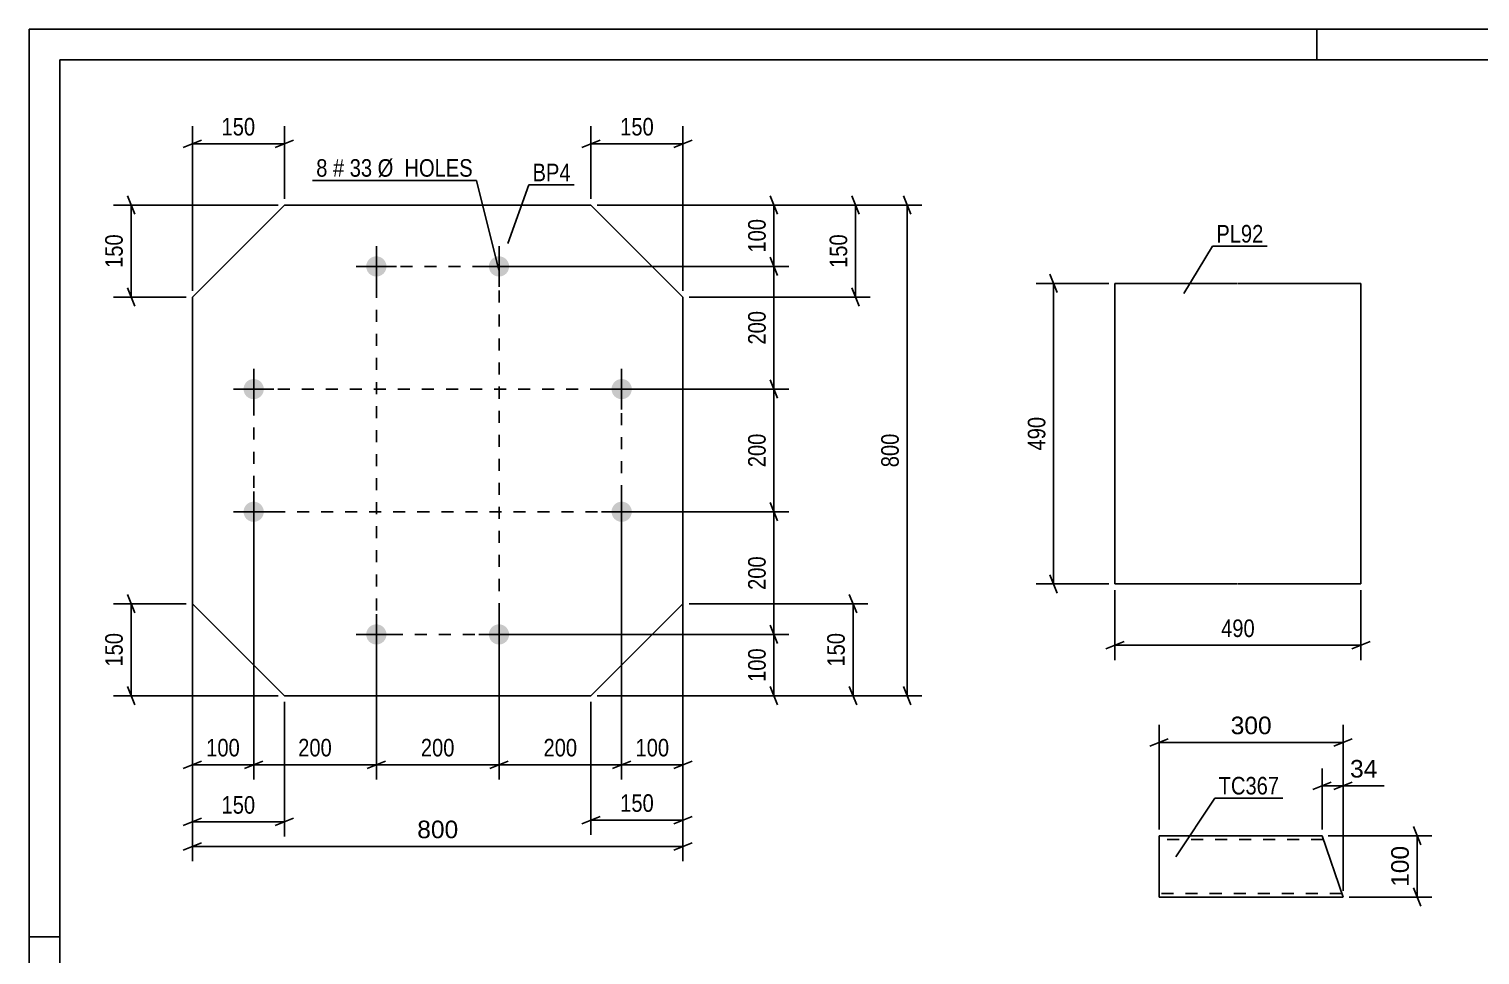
# Model space of a CAD drawing. Header units: millimetres. Extents: x 0 to 420, y 0 to 297.
# Drawn here: x 0 to 236.6, y 146 to 297 of the extents above; entities that cross this region are included whole.
import ezdxf

# ---------------------------------------------------------------- set-up
doc = ezdxf.new("R2010")
doc.units = ezdxf.units.MM
doc.linetypes.add('DXK_LINE_DOT2', pattern=[3.9198, 1.9599, -1.9599])
doc.styles.add('Arial', font='ARIAL.TTF', dxfattribs={"height": 0.2})
doc.styles.add('Arial Narrow', font='ARIALN.TTF', dxfattribs={"height": 0.2})

# ---------------------------------------------------------------- blocks, each defined once
blk = doc.blocks.new('Unknown-284928947-1134')
at = {"color": 5, "linetype": 'Continuous'}
for p, q in [((420, 297), (0, 297)), ((0, 297), (0, 0)), ((0, 292), (0, 297)), ((210, 292), (210, 297)), ((415, 292), (5, 292)), ((5, 292), (5, 5)), ((5, 149), (0, 149))]:
    blk.add_line(p, q, dxfattribs=at)
blk = doc.blocks.new('Part-284928947-5939 - 5938')
at = {"color": 2, "linetype": 'Continuous'}
for p, q in [((26.63, 253.29), (41.63, 268.29)), ((41.63, 268.29), (91.63, 268.29)), ((91.63, 268.29), (106.63, 253.29)), ((26.63, 203.29), (26.63, 253.29)), ((106.63, 253.29), (106.63, 203.29)), ((41.63, 188.29), (26.63, 203.29)), ((106.63, 203.29), (91.63, 188.29)), ((91.63, 188.29), (41.63, 188.29))]:
    blk.add_line(p, q, dxfattribs=at)
blk = doc.blocks.new('Bolt-284928947-5940 - 5938')
at = {"linetype": 'Continuous'}
for points in [[(56.63, 259.94, -1), (56.63, 256.64, -1)], [(76.63, 259.94, -1), (76.63, 256.64, -1)], [(36.63, 239.94, -1), (36.63, 236.64, -1)], [(96.63, 239.94, -1), (96.63, 236.64, -1)], [(36.63, 219.94, -1), (36.63, 216.64, -1)], [(96.63, 219.94, -1), (96.63, 216.64, -1)], [(56.63, 199.94, -1), (56.63, 196.64, -1)], [(76.63, 199.94, -1), (76.63, 196.64, -1)]]:
    blk.add_hatch(color=1, dxfattribs=at).paths.add_polyline_path(points)
at = {"color": 1, "linetype": 'Continuous'}
for p, q in [((56.63, 261.59), (56.63, 254.99)), ((76.63, 261.59), (76.63, 254.99)), ((53.33, 258.29), (59.93, 258.29)), ((73.33, 258.29), (79.93, 258.29)), ((36.63, 241.59), (36.63, 234.99)), ((96.63, 241.59), (96.63, 234.99)), ((33.33, 238.29), (39.93, 238.29)), ((93.33, 238.29), (99.93, 238.29)), ((36.63, 221.59), (36.63, 214.99)), ((96.63, 221.59), (96.63, 214.99)), ((33.33, 218.29), (39.93, 218.29)), ((93.33, 218.29), (99.93, 218.29)), ((56.63, 201.59), (56.63, 194.99)), ((76.63, 201.59), (76.63, 194.99)), ((53.33, 198.29), (59.93, 198.29)), ((73.33, 198.29), (79.93, 198.29))]:
    blk.add_line(p, q, dxfattribs=at)
blk = doc.blocks.new('Part-284928947-5988 - 5987')
at = {"color": 2, "linetype": 'Continuous'}
for p, q in [((177.06, 206.52), (177.06, 255.52)), ((177.06, 255.52), (197.06, 255.52)), ((197.16, 255.52), (217.16, 255.52)), ((217.16, 255.52), (217.16, 206.52)), ((197.06, 206.52), (177.06, 206.52)), ((217.16, 206.52), (197.16, 206.52))]:
    blk.add_line(p, q, dxfattribs=at)
blk = doc.blocks.new('Part-284928947-7598 - 7597')
at = {"color": 2, "linetype": 'Continuous'}
for p, q in [((184.26, 165.47), (184.26, 164.27)), ((184.26, 165.47), (210.82, 165.47)), ((184.26, 155.56), (184.26, 164.27)), ((214.26, 155.47), (210.82, 165.47)), ((184.26, 155.47), (184.26, 155.56)), ((184.26, 155.47), (214.26, 155.47))]:
    blk.add_line(p, q, dxfattribs=at)
at = {"color": 7, "linetype": 'DXK_LINE_DOT2'}
for p, q in [((211.03, 164.87), (184.26, 164.87)), ((214.06, 156.07), (184.26, 156.07)), ((184.26, 155.56), (184.26, 155.47))]:
    blk.add_line(p, q, dxfattribs=at)
blk = doc.blocks.new('Rectangle-284928947-7438 - 5938')
at = {"color": 1, "linetype": 'DXK_LINE_DOT2'}
blk.add_lwpolyline([(56.63, 258.29), (76.63, 258.29), (76.63, 198.29), (56.63, 198.29), (56.63, 258.29)], close=True, dxfattribs=at)
blk = doc.blocks.new('Rectangle-284928947-7448 - 5938')
at = {"color": 1, "linetype": 'DXK_LINE_DOT2'}
blk.add_lwpolyline([(36.63, 238.29), (96.63, 238.29), (96.63, 218.29), (36.63, 218.29), (36.63, 238.29)], close=True, dxfattribs=at)
blk = doc.blocks.new('StraightDimension-284928947-6116 - 5938')
at = {"color": 7, "linetype": 'Continuous'}
for p, q in [((91.63, 269.29), (91.63, 281.14)), ((106.63, 254.29), (106.63, 281.14)), ((93.13, 278.89), (90.13, 277.69)), ((91.63, 278.29), (106.63, 278.29)), ((105.13, 277.69), (108.13, 278.89))]:
    blk.add_line(p, q, dxfattribs=at)
at = {"color": 0}
blk.add_wipeout([(102.48, 279.04), (102.48, 283.24), (95.79, 283.24), (95.79, 279.04)], dxfattribs=at)
at = {"color": 3, "style": 'Arial Narrow'}
blk.add_text('150', height=2.863, dxfattribs=at).set_placement((96.39, 279.64))
blk = doc.blocks.new('StraightDimension-284928947-6132 - 5938')
at = {"color": 7, "linetype": 'Continuous'}
for p, q in [((17.23, 266.79), (16.03, 269.79)), ((40.63, 268.29), (13.78, 268.29)), ((16.63, 253.29), (16.63, 268.29)), ((25.63, 253.29), (13.78, 253.29)), ((16.03, 254.79), (17.23, 251.79))]:
    blk.add_line(p, q, dxfattribs=at)
at = {"color": 0}
blk.add_wipeout([(15.88, 264.14), (11.68, 264.14), (11.68, 257.45), (15.88, 257.45)], dxfattribs=at)
at = {"color": 3, "style": 'Arial Narrow'}
blk.add_text('150', height=2.863, rotation=90.0002, dxfattribs=at).set_placement((15.28, 258.05))
blk = doc.blocks.new('StraightDimension-284928947-6120 - 5938')
at = {"color": 7, "linetype": 'Continuous'}
for p, q in [((26.63, 254.29), (26.63, 281.14)), ((41.63, 269.29), (41.63, 281.14)), ((28.13, 278.89), (25.13, 277.69)), ((26.63, 278.29), (41.63, 278.29)), ((40.13, 277.69), (43.13, 278.89))]:
    blk.add_line(p, q, dxfattribs=at)
at = {"color": 0}
blk.add_wipeout([(37.48, 279.04), (37.48, 283.24), (30.79, 283.24), (30.79, 279.04)], dxfattribs=at)
at = {"color": 3, "style": 'Arial Narrow'}
blk.add_text('150', height=2.863, dxfattribs=at).set_placement((31.39, 279.64))
blk = doc.blocks.new('StraightDimension-284928947-9915 - 5938')
at = {"color": 7, "linetype": 'Continuous'}
for p, q in [((97.63, 218.29), (123.86, 218.29)), ((122.06, 216.79), (120.86, 219.79)), ((121.46, 198.29), (121.46, 218.29)), ((120.86, 199.79), (122.06, 196.79)), ((77.63, 198.29), (123.86, 198.29))]:
    blk.add_line(p, q, dxfattribs=at)
at = {"color": 0}
blk.add_wipeout([(120.71, 211.64), (116.51, 211.64), (116.51, 204.95), (120.71, 204.95)], dxfattribs=at)
at = {"color": 3, "style": 'Arial Narrow'}
blk.add_text('200', height=2.863, rotation=90.0002, dxfattribs=at).set_placement((120.11, 205.55))
blk = doc.blocks.new('StraightDimension-284928947-6124 - 5938')
at = {"color": 7, "linetype": 'Continuous'}
for p, q in [((106.63, 202.29), (106.63, 165.62)), ((91.63, 187.29), (91.63, 165.62)), ((93.13, 168.62), (90.13, 167.42)), ((91.63, 168.02), (106.63, 168.02)), ((105.13, 167.42), (108.13, 168.62))]:
    blk.add_line(p, q, dxfattribs=at)
at = {"color": 0}
blk.add_wipeout([(102.48, 168.77), (102.48, 172.97), (95.79, 172.97), (95.79, 168.77)], dxfattribs=at)
at = {"color": 3, "style": 'Arial Narrow'}
blk.add_text('150', height=2.863, dxfattribs=at).set_placement((96.39, 169.37))
blk = doc.blocks.new('StraightDimension-284928947-6128 - 5938')
at = {"color": 7, "linetype": 'Continuous'}
for p, q in [((26.63, 202.29), (26.63, 165.32)), ((41.63, 187.29), (41.63, 165.32)), ((28.13, 168.32), (25.13, 167.12)), ((40.13, 167.12), (43.13, 168.32)), ((26.63, 167.72), (41.63, 167.72))]:
    blk.add_line(p, q, dxfattribs=at)
at = {"color": 0}
blk.add_wipeout([(37.48, 168.47), (37.48, 172.67), (30.79, 172.67), (30.79, 168.47)], dxfattribs=at)
at = {"color": 3, "style": 'Arial Narrow'}
blk.add_text('150', height=2.863, dxfattribs=at).set_placement((31.39, 169.07))
blk = doc.blocks.new('StraightDimension-284928947-6136 - 5938')
at = {"color": 7, "linetype": 'Continuous'}
for p, q in [((17.23, 201.79), (16.03, 204.79)), ((25.63, 203.29), (13.78, 203.29)), ((16.63, 188.29), (16.63, 203.29)), ((16.03, 189.79), (17.23, 186.79)), ((40.63, 188.29), (13.78, 188.29))]:
    blk.add_line(p, q, dxfattribs=at)
at = {"color": 0}
blk.add_wipeout([(15.88, 199.14), (11.68, 199.14), (11.68, 192.45), (15.88, 192.45)], dxfattribs=at)
at = {"color": 3, "style": 'Arial Narrow'}
blk.add_text('150', height=2.863, rotation=90.0002, dxfattribs=at).set_placement((15.28, 193.05))
blk = doc.blocks.new('StraightDimension-284928947-7413 - 5938')
at = {"color": 7, "linetype": 'Continuous'}
for p, q in [((26.63, 205.79), (26.63, 161.32)), ((106.63, 205.79), (106.63, 161.32)), ((28.13, 164.32), (25.13, 163.12)), ((26.63, 163.72), (106.63, 163.72)), ((105.13, 163.12), (108.13, 164.32))]:
    blk.add_line(p, q, dxfattribs=at)
at = {"color": 0}
blk.add_wipeout([(70.57, 164.47), (70.57, 168.67), (62.7, 168.67), (62.7, 164.47)], dxfattribs=at)
at = {"color": 3, "style": 'Arial'}
blk.add_text('800', height=2.865, dxfattribs=at).set_placement((63.3, 165.07))
blk = doc.blocks.new('StraightDimension-284928947-6140 - 5938')
at = {"color": 7, "linetype": 'Continuous'}
for p, q in [((135.35, 266.79), (134.15, 269.79)), ((92.63, 268.29), (137.15, 268.29)), ((134.75, 253.29), (134.75, 268.29)), ((107.63, 253.29), (137.15, 253.29)), ((134.15, 254.79), (135.35, 251.79))]:
    blk.add_line(p, q, dxfattribs=at)
at = {"color": 0}
blk.add_wipeout([(134, 264.14), (129.8, 264.14), (129.8, 257.45), (134, 257.45)], dxfattribs=at)
at = {"color": 3, "style": 'Arial Narrow'}
blk.add_text('150', height=2.863, rotation=90.0002, dxfattribs=at).set_placement((133.4, 258.05))
blk = doc.blocks.new('StraightDimension-284928947-6144 - 5938')
at = {"color": 7, "linetype": 'Continuous'}
for p, q in [((134.95, 201.79), (133.75, 204.79)), ((107.63, 203.29), (136.75, 203.29)), ((134.35, 188.29), (134.35, 203.29)), ((133.75, 189.79), (134.95, 186.79)), ((92.63, 188.29), (136.75, 188.29))]:
    blk.add_line(p, q, dxfattribs=at)
at = {"color": 0}
blk.add_wipeout([(133.6, 199.14), (129.4, 199.14), (129.4, 192.45), (133.6, 192.45)], dxfattribs=at)
at = {"color": 3, "style": 'Arial Narrow'}
blk.add_text('150', height=2.863, rotation=90.0002, dxfattribs=at).set_placement((133, 193.05))
blk = doc.blocks.new('StraightDimension-284928947-6148 - 5938')
at = {"color": 7, "linetype": 'Continuous'}
for p, q in [((96.63, 217.29), (96.63, 174.65)), ((106.63, 202.29), (106.63, 174.65)), ((95.13, 176.45), (98.13, 177.65)), ((108.13, 177.65), (105.13, 176.45)), ((96.63, 177.05), (106.63, 177.05))]:
    blk.add_line(p, q, dxfattribs=at)
at = {"color": 0}
blk.add_wipeout([(104.98, 177.8), (104.98, 182), (98.29, 182), (98.29, 177.8)], dxfattribs=at)
at = {"color": 3, "style": 'Arial Narrow'}
blk.add_text('100', height=2.863, dxfattribs=at).set_placement((98.89, 178.4))
blk = doc.blocks.new('StraightDimension-284928947-6152 - 5938')
at = {"color": 7, "linetype": 'Continuous'}
for p, q in [((36.63, 217.29), (36.63, 174.65)), ((26.63, 202.29), (26.63, 174.65)), ((25.13, 176.45), (28.13, 177.65)), ((38.13, 177.65), (35.13, 176.45)), ((26.63, 177.05), (36.63, 177.05))]:
    blk.add_line(p, q, dxfattribs=at)
at = {"color": 0}
blk.add_wipeout([(34.98, 177.8), (34.98, 182), (28.29, 182), (28.29, 177.8)], dxfattribs=at)
at = {"color": 3, "style": 'Arial Narrow'}
blk.add_text('100', height=2.863, dxfattribs=at).set_placement((28.89, 178.4))
blk = doc.blocks.new('StraightDimension-284928947-6172 - 5938')
at = {"color": 7, "linetype": 'Continuous'}
for p, q in [((120.86, 269.79), (122.06, 266.79)), ((92.63, 268.29), (123.86, 268.29)), ((121.46, 258.29), (121.46, 268.29)), ((77.63, 258.29), (123.86, 258.29)), ((122.06, 256.79), (120.86, 259.79))]:
    blk.add_line(p, q, dxfattribs=at)
at = {"color": 0}
blk.add_wipeout([(120.71, 266.64), (116.51, 266.64), (116.51, 259.95), (120.71, 259.95)], dxfattribs=at)
at = {"color": 3, "style": 'Arial Narrow'}
blk.add_text('100', height=2.863, rotation=90.0002, dxfattribs=at).set_placement((120.11, 260.55))
blk = doc.blocks.new('StraightDimension-284928947-6176 - 5938')
at = {"color": 7, "linetype": 'Continuous'}
for p, q in [((120.86, 199.79), (122.06, 196.79)), ((77.63, 198.29), (123.86, 198.29)), ((121.46, 188.29), (121.46, 198.29)), ((122.06, 186.79), (120.86, 189.79)), ((92.63, 188.29), (123.86, 188.29))]:
    blk.add_line(p, q, dxfattribs=at)
at = {"color": 0}
blk.add_wipeout([(120.71, 196.64), (116.51, 196.64), (116.51, 189.95), (120.71, 189.95)], dxfattribs=at)
at = {"color": 3, "style": 'Arial Narrow'}
blk.add_text('100', height=2.863, rotation=90.0002, dxfattribs=at).set_placement((120.11, 190.55))
blk = doc.blocks.new('StraightDimension-284928947-6192 - 5938')
at = {"color": 7, "linetype": 'Continuous'}
for p, q in [((143.76, 266.79), (142.56, 269.79)), ((92.63, 268.29), (145.56, 268.29)), ((143.16, 188.29), (143.16, 268.29)), ((142.56, 189.79), (143.76, 186.79)), ((92.63, 188.29), (145.56, 188.29))]:
    blk.add_line(p, q, dxfattribs=at)
at = {"color": 0}
blk.add_wipeout([(142.41, 231.64), (138.21, 231.64), (138.21, 224.95), (142.41, 224.95)], dxfattribs=at)
at = {"color": 3, "style": 'Arial Narrow'}
blk.add_text('800', height=2.863, rotation=90.0002, dxfattribs=at).set_placement((141.81, 225.55))
blk = doc.blocks.new('StraightDimension-284928947-9909 - 5938')
at = {"color": 7, "linetype": 'Continuous'}
for p, q in [((36.63, 217.29), (36.63, 174.65)), ((56.63, 197.29), (56.63, 174.65)), ((38.13, 177.65), (35.13, 176.45)), ((55.13, 176.45), (58.13, 177.65)), ((36.63, 177.05), (56.63, 177.05))]:
    blk.add_line(p, q, dxfattribs=at)
at = {"color": 0}
blk.add_wipeout([(49.98, 177.8), (49.98, 182), (43.29, 182), (43.29, 177.8)], dxfattribs=at)
at = {"color": 3, "style": 'Arial Narrow'}
blk.add_text('200', height=2.863, dxfattribs=at).set_placement((43.89, 178.4))
blk = doc.blocks.new('StraightDimension-284928947-9911 - 5938')
at = {"color": 7, "linetype": 'Continuous'}
for p, q in [((56.63, 197.29), (56.63, 174.65)), ((76.63, 197.29), (76.63, 174.65)), ((58.13, 177.65), (55.13, 176.45)), ((75.13, 176.45), (78.13, 177.65)), ((56.63, 177.05), (76.63, 177.05))]:
    blk.add_line(p, q, dxfattribs=at)
at = {"color": 0}
blk.add_wipeout([(69.98, 177.8), (69.98, 182), (63.29, 182), (63.29, 177.8)], dxfattribs=at)
at = {"color": 3, "style": 'Arial Narrow'}
blk.add_text('200', height=2.863, dxfattribs=at).set_placement((63.89, 178.4))
blk = doc.blocks.new('StraightDimension-284928947-9913 - 5938')
at = {"color": 7, "linetype": 'Continuous'}
for p, q in [((96.63, 217.29), (96.63, 174.65)), ((76.63, 197.29), (76.63, 174.65)), ((78.13, 177.65), (75.13, 176.45)), ((95.13, 176.45), (98.13, 177.65)), ((76.63, 177.05), (96.63, 177.05))]:
    blk.add_line(p, q, dxfattribs=at)
at = {"color": 0}
blk.add_wipeout([(89.98, 177.8), (89.98, 182), (83.29, 182), (83.29, 177.8)], dxfattribs=at)
at = {"color": 3, "style": 'Arial Narrow'}
blk.add_text('200', height=2.863, dxfattribs=at).set_placement((83.89, 178.4))
blk = doc.blocks.new('StraightDimension-284928947-9917 - 5938')
at = {"color": 7, "linetype": 'Continuous'}
for p, q in [((122.06, 236.79), (120.86, 239.79)), ((97.63, 238.29), (123.86, 238.29)), ((121.46, 218.29), (121.46, 238.29)), ((97.63, 218.29), (123.86, 218.29)), ((120.86, 219.79), (122.06, 216.79))]:
    blk.add_line(p, q, dxfattribs=at)
at = {"color": 0}
blk.add_wipeout([(120.71, 231.64), (116.51, 231.64), (116.51, 224.95), (120.71, 224.95)], dxfattribs=at)
at = {"color": 3, "style": 'Arial Narrow'}
blk.add_text('200', height=2.863, rotation=90.0002, dxfattribs=at).set_placement((120.11, 225.55))
blk = doc.blocks.new('StraightDimension-284928947-9919 - 5938')
at = {"color": 7, "linetype": 'Continuous'}
for p, q in [((77.63, 258.29), (123.86, 258.29)), ((122.06, 256.79), (120.86, 259.79)), ((121.46, 238.29), (121.46, 258.29)), ((120.86, 239.79), (122.06, 236.79)), ((97.63, 238.29), (123.86, 238.29))]:
    blk.add_line(p, q, dxfattribs=at)
at = {"color": 0}
blk.add_wipeout([(120.71, 251.64), (116.51, 251.64), (116.51, 244.95), (120.71, 244.95)], dxfattribs=at)
at = {"color": 3, "style": 'Arial Narrow'}
blk.add_text('200', height=2.863, rotation=90.0002, dxfattribs=at).set_placement((120.11, 245.55))
blk = doc.blocks.new('StraightDimension-284928947-6276 - 5987')
at = {"color": 7, "linetype": 'Continuous'}
for p, q in [((176.06, 255.52), (164.21, 255.52)), ((167.66, 254.02), (166.46, 257.02)), ((167.06, 206.52), (167.06, 255.52)), ((176.06, 206.52), (164.21, 206.52)), ((166.46, 208.02), (167.66, 205.02))]:
    blk.add_line(p, q, dxfattribs=at)
at = {"color": 0}
blk.add_wipeout([(166.31, 234.36), (162.11, 234.36), (162.11, 227.68), (166.31, 227.68)], dxfattribs=at)
at = {"color": 3, "style": 'Arial Narrow'}
blk.add_text('490', height=2.863, rotation=90.0002, dxfattribs=at).set_placement((165.71, 228.28))
blk = doc.blocks.new('StraightDimension-284928947-6280 - 5987')
at = {"color": 7, "linetype": 'Continuous'}
for p, q in [((177.06, 205.52), (177.06, 194.12)), ((217.16, 205.52), (217.16, 194.12)), ((178.56, 197.12), (175.56, 195.92)), ((177.06, 196.52), (217.16, 196.52)), ((215.66, 195.92), (218.66, 197.12))]:
    blk.add_line(p, q, dxfattribs=at)
at = {"color": 0}
blk.add_wipeout([(200.45, 197.27), (200.45, 201.47), (193.77, 201.47), (193.77, 197.27)], dxfattribs=at)
at = {"color": 3, "style": 'Arial Narrow'}
blk.add_text('490', height=2.863, dxfattribs=at).set_placement((194.37, 197.87))
blk = doc.blocks.new('StraightDimension-284928947-7673 - 7597')
at = {"color": 7, "linetype": 'Continuous'}
for p, q in [((225.72, 166.97), (226.92, 163.97)), ((211.82, 165.47), (228.72, 165.47)), ((226.32, 155.47), (226.32, 165.47)), ((226.92, 153.97), (225.72, 156.97)), ((215.26, 155.47), (228.72, 155.47))]:
    blk.add_line(p, q, dxfattribs=at)
at = {"color": 0}
blk.add_wipeout([(225.57, 164.41), (221.37, 164.41), (221.37, 156.54), (225.57, 156.54)], dxfattribs=at)
at = {"color": 3, "style": 'Arial'}
blk.add_text('100', height=2.865, rotation=90.0002, dxfattribs=at).set_placement((224.97, 157.14))
blk = doc.blocks.new('StraightDimension-284928947-7637 - 7597')
at = {"color": 7, "linetype": 'Continuous'}
for p, q in [((184.26, 166.47), (184.26, 183.53)), ((214.26, 156.47), (214.26, 183.53)), ((185.76, 181.28), (182.76, 180.08)), ((184.26, 180.68), (214.26, 180.68)), ((212.76, 180.08), (215.76, 181.28))]:
    blk.add_line(p, q, dxfattribs=at)
at = {"color": 0}
blk.add_wipeout([(203.2, 181.43), (203.2, 185.63), (195.33, 185.63), (195.33, 181.43)], dxfattribs=at)
at = {"color": 3, "style": 'Arial'}
blk.add_text('300', height=2.865, dxfattribs=at).set_placement((195.93, 182.03))
blk = doc.blocks.new('StraightDimension-284928947-7648 - 7597')
at = {"color": 7, "linetype": 'Continuous'}
for p, q in [((210.82, 166.47), (210.82, 176.46)), ((214.26, 156.47), (214.26, 176.46)), ((209.32, 173.01), (212.32, 174.21)), ((210.82, 173.61), (214.26, 173.61)), ((215.76, 174.21), (212.76, 173.01))]:
    blk.add_line(p, q, dxfattribs=at)
at = {"color": 0}
blk.add_wipeout([(220.44, 174.36), (220.44, 178.56), (214.79, 178.56), (214.79, 174.36)], dxfattribs=at)
at = {"color": 7, "linetype": 'Continuous'}
blk.add_line((214.26, 173.61), (220.96, 173.61), dxfattribs=at)
blk.add_line((214.26, 173.61), (220.96, 173.61), dxfattribs=at)
at = {"color": 3, "style": 'Arial'}
blk.add_text('34', height=2.865, dxfattribs=at).set_placement((215.39, 174.96))
blk = doc.blocks.new('Mark-284928947-6434 - 5938')
at = {"color": 0}
blk.add_wipeout([(48.66, 272.92), (48.66, 275.92), (46.83, 275.92), (46.83, 272.92)], dxfattribs=at)
blk.add_wipeout([(48.66, 272.92), (48.66, 275.92), (46.83, 275.92), (46.83, 272.92)], dxfattribs=at)
blk.add_wipeout([(51.39, 272.92), (51.39, 275.92), (49.56, 275.92), (49.56, 272.92)], dxfattribs=at)
blk.add_wipeout([(51.39, 272.92), (51.39, 275.92), (49.56, 275.92), (49.56, 272.92)], dxfattribs=at)
at = {"color": 3, "style": 'Arial Narrow'}
blk.add_text('8', height=2.86, dxfattribs=at).set_placement((46.83, 272.92))
at = {"color": 0}
blk.add_wipeout([(55.94, 272.92), (55.94, 275.92), (52.29, 275.92), (52.29, 272.92)], dxfattribs=at)
blk.add_wipeout([(55.94, 272.92), (55.94, 275.92), (52.29, 275.92), (52.29, 272.92)], dxfattribs=at)
at = {"color": 3, "style": 'Arial Narrow'}
blk.add_text('#', height=2.86, dxfattribs=at).set_placement((49.56, 272.92))
at = {"color": 0}
blk.add_wipeout([(72.37, 272.92), (72.37, 275.92), (56.84, 275.92), (56.84, 272.92)], dxfattribs=at)
blk.add_wipeout([(72.37, 272.92), (72.37, 275.92), (56.84, 275.92), (56.84, 272.92)], dxfattribs=at)
at = {"color": 7, "linetype": 'Continuous'}
for p in [(46.23, 272.32), (76.58, 257.71)]:
    blk.add_line(p, (72.97, 272.32), dxfattribs=at)
at = {"color": 3, "style": 'Arial Narrow'}
for s, p in [('33', (52.29, 272.92)), ('Ø  HOLES', (56.84, 272.92))]:
    blk.add_text(s, height=2.863, dxfattribs=at).set_placement(p)
blk = doc.blocks.new('Mark-284928947-6431 - 5938')
at = {"color": 0}
blk.add_wipeout([(88.31, 272.18), (88.31, 275.18), (82.1, 275.18), (82.1, 272.18)], dxfattribs=at)
blk.add_wipeout([(88.31, 272.18), (88.31, 275.18), (82.1, 275.18), (82.1, 272.18)], dxfattribs=at)
at = {"color": 30, "linetype": 'Continuous'}
for p, q in [((78.07, 262.02), (81.5, 271.58)), ((81.5, 271.58), (88.91, 271.58))]:
    blk.add_line(p, q, dxfattribs=at)
at = {"color": 3, "style": 'Arial Narrow'}
blk.add_text('BP4', height=2.863, dxfattribs=at).set_placement((82.1, 272.18))
blk = doc.blocks.new('Mark-284928947-6445 - 5987')
at = {"color": 0}
blk.add_wipeout([(201.27, 262.19), (201.27, 265.19), (193.59, 265.19), (193.59, 262.19)], dxfattribs=at)
blk.add_wipeout([(201.27, 262.19), (201.27, 265.19), (193.59, 265.19), (193.59, 262.19)], dxfattribs=at)
at = {"color": 30, "linetype": 'Continuous'}
for p, q in [((188.27, 253.88), (192.99, 261.59)), ((192.99, 261.59), (201.87, 261.59))]:
    blk.add_line(p, q, dxfattribs=at)
at = {"color": 3, "style": 'Arial Narrow'}
blk.add_text('PL92', height=2.863, dxfattribs=at).set_placement((193.59, 262.19))
blk = doc.blocks.new('Mark-284928947-7840 - 7597')
at = {"color": 0}
blk.add_wipeout([(203.83, 172.2), (203.83, 175.2), (193.97, 175.2), (193.97, 172.2)], dxfattribs=at)
blk.add_wipeout([(203.83, 172.2), (203.83, 175.2), (193.97, 175.2), (193.97, 172.2)], dxfattribs=at)
at = {"color": 30, "linetype": 'Continuous'}
for p, q in [((186.99, 162.04), (193.37, 171.6)), ((193.37, 171.6), (204.43, 171.6))]:
    blk.add_line(p, q, dxfattribs=at)
at = {"color": 3, "style": 'Arial Narrow'}
blk.add_text('TC367', height=2.863, dxfattribs=at).set_placement((193.97, 172.2))

msp = doc.modelspace()

# ---------------------------------------------------------------- block references
for name in ['Unknown-284928947-1134', 'Part-284928947-5939 - 5938', 'Bolt-284928947-5940 - 5938', 'Rectangle-284928947-7438 - 5938', 'Part-284928947-5988 - 5987', 'Rectangle-284928947-7448 - 5938', 'Part-284928947-7598 - 7597']:
    msp.add_blockref(name, (0, 0))

# ---------------------------------------------------------------- next in the draw order: block references
for name in ['StraightDimension-284928947-6116 - 5938', 'StraightDimension-284928947-6132 - 5938', 'Mark-284928947-6445 - 5987', 'StraightDimension-284928947-6276 - 5987', 'StraightDimension-284928947-9915 - 5938', 'StraightDimension-284928947-6128 - 5938', 'StraightDimension-284928947-7673 - 7597']:
    msp.add_blockref(name, (0, 0))

# ---------------------------------------------------------------- next in the draw order: block references
for name in ['StraightDimension-284928947-6120 - 5938', 'StraightDimension-284928947-6140 - 5938', 'StraightDimension-284928947-6136 - 5938', 'StraightDimension-284928947-6280 - 5987', 'StraightDimension-284928947-6124 - 5938', 'StraightDimension-284928947-7637 - 7597']:
    msp.add_blockref(name, (0, 0))

# ---------------------------------------------------------------- next in the draw order: block references
for name in ['StraightDimension-284928947-6172 - 5938', 'StraightDimension-284928947-7413 - 5938', 'StraightDimension-284928947-7648 - 7597', 'Mark-284928947-7840 - 7597']:
    msp.add_blockref(name, (0, 0))

# ---------------------------------------------------------------- next in the draw order: block references
for name in ['Mark-284928947-6431 - 5938', 'StraightDimension-284928947-6152 - 5938', 'StraightDimension-284928947-6144 - 5938']:
    msp.add_blockref(name, (0, 0))

# ---------------------------------------------------------------- next in the draw order: block references
for name in ['StraightDimension-284928947-9909 - 5938', 'StraightDimension-284928947-6148 - 5938']:
    msp.add_blockref(name, (0, 0))

# ---------------------------------------------------------------- next in the draw order: block references
msp.add_blockref('StraightDimension-284928947-6176 - 5938', (0, 0))

# ---------------------------------------------------------------- next in the draw order: block references
for name in ['StraightDimension-284928947-6192 - 5938', 'StraightDimension-284928947-9911 - 5938']:
    msp.add_blockref(name, (0, 0))

# ---------------------------------------------------------------- next in the draw order: block references
msp.add_blockref('StraightDimension-284928947-9913 - 5938', (0, 0))

# ---------------------------------------------------------------- next in the draw order: block references
msp.add_blockref('StraightDimension-284928947-9917 - 5938', (0, 0))

# ---------------------------------------------------------------- next in the draw order: block references
msp.add_blockref('StraightDimension-284928947-9919 - 5938', (0, 0))

# ---------------------------------------------------------------- next in the draw order: block references
msp.add_blockref('Mark-284928947-6434 - 5938', (0, 0))

doc.saveas('drawing.dxf')
